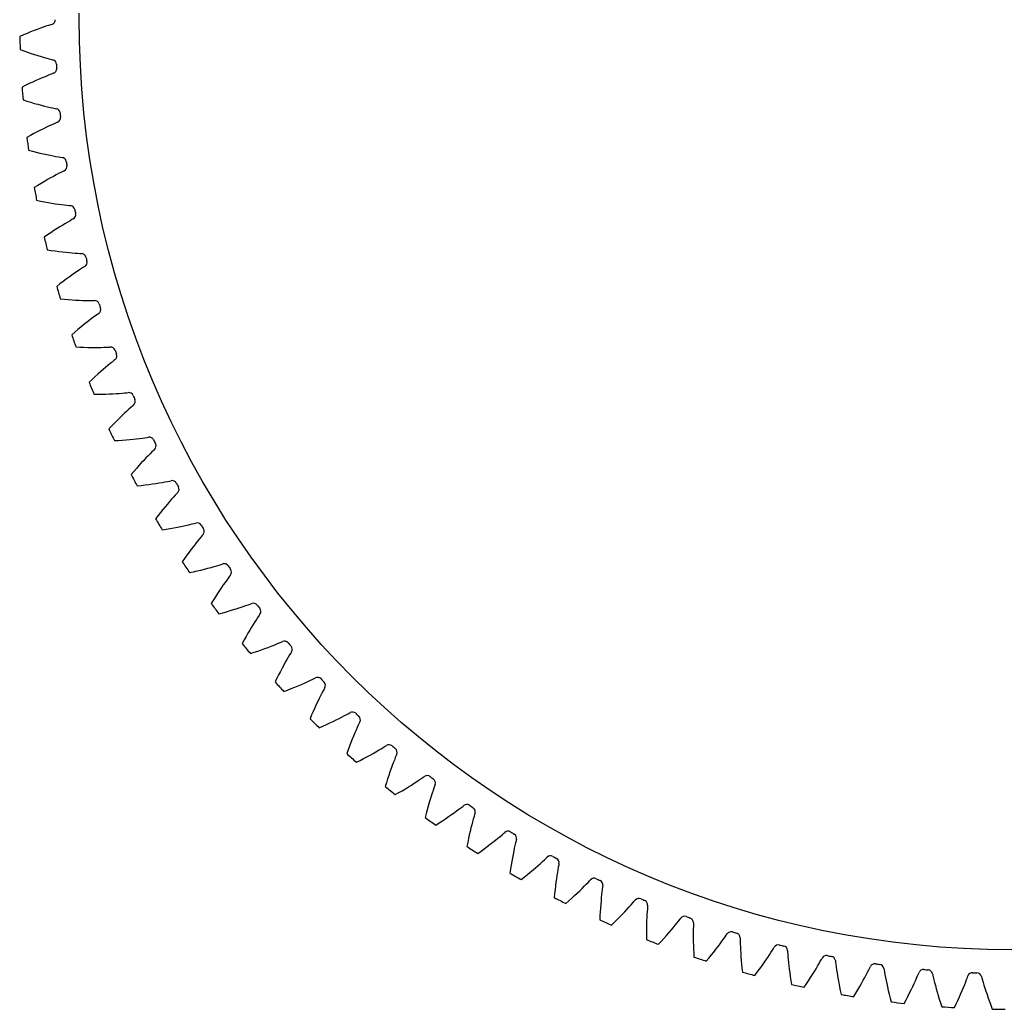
# Model space of a CAD drawing. Header units: millimetres. Extents: x -125 to 125, y -125 to 125.
# Drawn here: x -125 to -0.8, y -125 to -0.3 of the extents above; entities that cross this region are included whole.
import ezdxf

# ---------------------------------------------------------------- set-up
doc = ezdxf.new("R2010")
doc.units = ezdxf.units.MM

msp = doc.modelspace()

# ---------------------------------------------------------------- linework, layer by layer
at = {"layer": 'bore'}
msp.add_circle((0, 0), 117.5, dxfattribs=at)
at = {"layer": 'thin_ring_external'}
for p, q in [((-122.016228, -1.216163), (-122.38263, -1.34628)), ((-121.676381, -1.099123), (-122.016228, -1.216163)), ((-121.369262, -0.996427), (-121.676381, -1.099123)), ((-121.106377, -0.910881), (-121.369262, -0.996427)), ((-120.92658, -0.850607), (-121.106377, -0.910881)), ((-124.506613, -2.177597), (-124.977359, -2.378998)), ((-124.04942, -1.987845), (-124.506613, -2.177597)), ((-123.606908, -1.809751), (-124.04942, -1.987845)), ((-123.180425, -1.643367), (-123.606908, -1.809751)), ((-122.771629, -1.488806), (-123.180425, -1.643367)), ((-122.38263, -1.34628), (-122.771629, -1.488806)), ((-124.935807, -4.005523), (-124.45539, -4.182625)), ((-124.45539, -4.182625), (-123.989106, -4.348786)), ((-123.989106, -4.348786), (-123.538077, -4.504052)), ((-123.538077, -4.504052), (-123.103654, -4.648443)), ((-123.103654, -4.648443), (-122.6875, -4.781928)), ((-122.6875, -4.781928), (-122.291731, -4.904406)), ((-122.291731, -4.904406), (-121.919163, -5.015644)), ((-121.919163, -5.015644), (-121.573783, -5.115179)), ((-121.573783, -5.115179), (-121.261821, -5.202059)), ((-121.261821, -5.202059), (-120.994911, -5.27407)), ((-120.994911, -5.27407), (-120.812271, -5.325086)), ((-121.794967, -7.444798), (-122.154247, -7.593454)), ((-121.46154, -7.310557), (-121.794967, -7.444798)), ((-121.160065, -7.192314), (-121.46154, -7.310557)), ((-120.901891, -7.093457), (-121.160065, -7.192314)), ((-120.725406, -7.02408), (-120.901891, -7.093457)), ((-124.233011, -8.532138), (-124.692861, -8.757313)), ((-123.786105, -8.319289), (-124.233011, -8.532138)), ((-123.353263, -8.118832), (-123.786105, -8.319289)), ((-122.935832, -7.930889), (-123.353263, -8.118832)), ((-122.535462, -7.755656), (-122.935832, -7.930889)), ((-122.154247, -7.593454), (-122.535462, -7.755656)), ((-124.568311, -10.379595), (-124.079478, -10.531935)), ((-124.079478, -10.531935), (-123.605317, -10.67407)), ((-123.605317, -10.67407), (-123.146949, -10.806105)), ((-123.146949, -10.806105), (-122.70572, -10.928125)), ((-122.70572, -10.928125), (-122.283293, -11.040187)), ((-122.283293, -11.040187), (-121.881786, -11.142296)), ((-121.881786, -11.142296), (-121.504024, -11.234366)), ((-121.504024, -11.234366), (-121.154013, -11.316136)), ((-121.154013, -11.316136), (-120.838022, -11.386974)), ((-120.838022, -11.386974), (-120.567783, -11.445263)), ((-120.567783, -11.445263), (-120.382776, -11.486886)), ((-121.255956, -13.65401), (-121.607178, -13.820817)), ((-120.929819, -13.50292), (-121.255956, -13.65401)), ((-120.634775, -13.369437), (-120.929819, -13.50292)), ((-120.381985, -13.257526), (-120.634775, -13.369437)), ((-120.209273, -13.179229), (-120.381985, -13.257526)), ((-123.6353, -14.86442), (-124.083052, -15.112781)), ((-123.199845, -14.629029), (-123.6353, -14.86442)), ((-122.777803, -14.406732), (-123.199845, -14.629029)), ((-122.370513, -14.19772), (-122.777803, -14.406732)), ((-121.979613, -14.002273), (-122.370513, -14.19772)), ((-121.607178, -13.820817), (-121.979613, -14.002273)), ((-123.87583, -16.726587), (-123.379856, -16.853769)), ((-123.379856, -16.853769), (-122.899057, -16.971507)), ((-122.899057, -16.971507), (-122.434545, -17.079965)), ((-122.434545, -17.079965), (-121.987661, -17.179297)), ((-121.987661, -17.179297), (-121.560063, -17.269643)), ((-121.560063, -17.269643), (-121.153866, -17.351118)), ((-121.153866, -17.351118), (-120.771896, -17.423779)), ((-120.771896, -17.423779), (-120.418166, -17.487571)), ((-120.418166, -17.487571), (-120.09897, -17.542182)), ((-120.09897, -17.542182), (-119.826107, -17.586596)), ((-119.826107, -17.586596), (-119.639216, -17.618718)), ((-120.400603, -19.8276), (-120.742849, -20.012123)), ((-120.082605, -19.660054), (-120.400603, -19.8276)), ((-119.794762, -19.51168), (-120.082605, -19.660054)), ((-119.548016, -19.387008), (-119.794762, -19.51168)), ((-119.379527, -19.299994), (-119.548016, -19.387008)), ((-122.715039, -21.157922), (-123.149525, -21.428822)), ((-122.292171, -20.900603), (-122.715039, -21.157922)), ((-121.882031, -20.657047), (-122.292171, -20.900603)), ((-121.485944, -20.427511), (-121.882031, -20.657047)), ((-121.105533, -20.212359), (-121.485944, -20.427511)), ((-120.742849, -20.012123), (-121.105533, -20.212359)), ((-122.860172, -23.029941), (-122.358351, -23.131633)), ((-122.358351, -23.131633), (-121.872167, -23.224668)), ((-121.872167, -23.224668), (-121.402723, -23.309266)), ((-121.402723, -23.309266), (-120.95135, -23.38565)), ((-120.95135, -23.38565), (-120.519697, -23.454045)), ((-120.519697, -23.454045), (-120.10987, -23.514673)), ((-120.10987, -23.514673), (-119.724687, -23.567736)), ((-119.724687, -23.567736), (-119.368162, -23.613382)), ((-119.368162, -23.613382), (-119.046594, -23.651624)), ((-119.046594, -23.651624), (-118.771819, -23.682047)), ((-118.771819, -23.682047), (-118.583532, -23.704585)), ((-119.563516, -26.15122), (-119.915502, -26.369714)), ((-119.231138, -25.949463), (-119.563516, -26.15122)), ((-118.922111, -25.765898), (-119.231138, -25.949463)), ((-118.642219, -25.60302), (-118.922111, -25.765898)), ((-118.402161, -25.465912), (-118.642219, -25.60302)), ((-118.238334, -25.370408), (-118.402161, -25.465912)), ((-121.474628, -27.396225), (-121.894715, -27.688957)), ((-121.06545, -27.11765), (-121.474628, -27.396225)), ((-120.668281, -26.85347), (-121.06545, -27.11765)), ((-120.284432, -26.604009), (-120.668281, -26.85347)), ((-119.915502, -26.369714), (-120.284432, -26.604009)), ((-121.523985, -29.273214), (-121.017627, -29.349149)), ((-121.017627, -29.349149), (-120.527326, -29.417238)), ((-120.527326, -29.417238), (-120.054175, -29.477755)), ((-120.054175, -29.477755), (-119.599491, -29.530992)), ((-119.599491, -29.530992), (-119.164908, -29.577258)), ((-119.164908, -29.577258), (-118.75252, -29.616881)), ((-118.75252, -29.616881), (-118.365131, -29.650207)), ((-118.365131, -29.650207), (-118.006739, -29.677589)), ((-118.006739, -29.677589), (-117.683638, -29.699361)), ((-117.683638, -29.699361), (-117.407669, -29.715715)), ((-117.407669, -29.715715), (-117.218476, -29.728609)), ((-118.072255, -32.222092), (-118.412626, -32.458273)), ((-117.750613, -32.003626), (-118.072255, -32.222092)), ((-117.451361, -31.804521), (-117.750613, -32.003626)), ((-117.180151, -31.627565), (-117.451361, -31.804521)), ((-116.947407, -31.478377), (-117.180151, -31.627565)), ((-116.788671, -31.374633), (-116.947407, -31.478377)), ((-119.917304, -33.563055), (-120.321896, -33.876855)), ((-119.522884, -33.263951), (-119.917304, -33.563055)), ((-119.139722, -32.979835), (-119.522884, -33.263951)), ((-118.769111, -32.7111), (-119.139722, -32.979835)), ((-118.412626, -32.458273), (-118.769111, -32.7111)), ((-119.870756, -35.440115), (-119.361181, -35.490096)), ((-119.361181, -35.490096), (-118.868043, -35.533062)), ((-118.868043, -35.533062), (-118.392419, -35.569341)), ((-118.392419, -35.569341), (-117.93561, -35.599292)), ((-117.93561, -35.599292), (-117.499232, -35.623307)), ((-117.499232, -35.623307), (-117.085359, -35.641822)), ((-117.085359, -35.641822), (-116.696773, -35.655324)), ((-116.696773, -35.655324), (-116.337451, -35.664371)), ((-116.337451, -35.664371), (-116.013659, -35.669617)), ((-116.013659, -35.669617), (-115.737215, -35.671858)), ((-115.737215, -35.671858), (-115.547611, -35.675075)), ((-115.187551, -37.40872), (-115.412374, -37.569596)), ((-115.03432, -37.297006), (-115.187551, -37.40872)), ((-116.600825, -38.462152), (-116.943935, -38.732851)), ((-116.272958, -38.208899), (-116.600825, -38.462152)), ((-115.96289, -37.974295), (-116.272958, -38.208899)), ((-115.674195, -37.76017), (-115.96289, -37.974295)), ((-115.412374, -37.569596), (-115.674195, -37.76017)), ((-118.047129, -39.642323), (-118.435171, -39.976372)), ((-117.668496, -39.323469), (-118.047129, -39.642323)), ((-117.300341, -39.02016), (-117.668496, -39.323469)), ((-116.943935, -38.732851), (-117.300341, -39.02016)), ((-117.904798, -41.514558), (-117.393336, -41.538454)), ((-117.393336, -41.538454), (-116.898648, -41.556184)), ((-116.898648, -41.556184), (-116.421792, -41.56813)), ((-116.421792, -41.56813), (-115.964049, -41.574717)), ((-115.964049, -41.574717), (-115.527014, -41.576419)), ((-115.527014, -41.576419), (-115.112735, -41.573777)), ((-115.112735, -41.573777), (-114.723967, -41.56742)), ((-114.723967, -41.56742), (-114.364652, -41.558108)), ((-114.364652, -41.558108), (-114.041014, -41.546814)), ((-114.041014, -41.546814), (-113.764816, -41.534937)), ((-113.764816, -41.534937), (-113.575295, -41.528468)), ((-113.595248, -43.617308), (-113.872633, -43.845894)), ((-113.3435, -43.413613), (-113.595248, -43.617308)), ((-113.127184, -43.241467), (-113.3435, -43.413613)), ((-112.979857, -43.122075), (-113.127184, -43.241467)), ((-114.813666, -44.653553), (-115.154937, -44.958686)), ((-114.484826, -44.365688), (-114.813666, -44.653553)), ((-114.170317, -44.096024), (-114.484826, -44.365688)), ((-113.872633, -43.845894), (-114.170317, -44.096024)), ((-115.868983, -45.618168), (-116.239462, -45.971595)), ((-115.507125, -45.280397), (-115.868983, -45.618168)), ((-115.154937, -44.958686), (-115.507125, -45.280397)), ((-112.839795, -47.397271), (-112.451859, -47.371071)), ((-112.451859, -47.371071), (-112.093488, -47.343425)), ((-112.093488, -47.343425), (-111.770849, -47.31562)), ((-111.770849, -47.31562), (-111.495618, -47.289656)), ((-111.495618, -47.289656), (-111.306674, -47.273519)), ((-115.63124, -47.480693), (-115.119225, -47.478443)), ((-115.119225, -47.478443), (-114.624277, -47.47089)), ((-114.624277, -47.47089), (-114.147433, -47.458472)), ((-114.147433, -47.458472), (-113.689951, -47.441678)), ((-113.689951, -47.441678), (-113.253399, -47.421063)), ((-113.253399, -47.421063), (-112.839795, -47.397271)), ((-111.769819, -49.868108), (-112.070148, -50.153478)), ((-111.485295, -49.603104), (-111.769819, -49.868108)), ((-111.219944, -49.360652), (-111.485295, -49.603104)), ((-110.978925, -49.144369), (-111.219944, -49.360652)), ((-110.771682, -48.961402), (-110.978925, -49.144369)), ((-110.630642, -48.834643), (-110.771682, -48.961402)), ((-113.044408, -51.119194), (-113.388548, -51.475001)), ((-112.709107, -50.779919), (-113.044408, -51.119194)), ((-112.383861, -50.457759), (-112.709107, -50.779919)), ((-112.070148, -50.153478), (-112.383861, -50.457759)), ((-113.388548, -51.475001), (-113.740497, -51.846884)), ((-113.056014, -53.322957), (-112.544781, -53.294566)), ((-112.544781, -53.294566), (-112.050864, -53.261751)), ((-112.050864, -53.261751), (-111.575276, -53.225001)), ((-111.575276, -53.225001), (-111.119249, -53.18487)), ((-111.119249, -53.18487), (-110.684319, -53.141991)), ((-110.684319, -53.141991), (-110.272469, -53.097111)), ((-110.272469, -53.097111), (-109.886376, -53.051137)), ((-109.886376, -53.051137), (-109.529885, -53.005228)), ((-109.529885, -53.005228), (-109.209087, -52.960986)), ((-109.209087, -52.960986), (-108.93554, -52.921002)), ((-108.93554, -52.921002), (-108.747667, -52.895238)), ((-108.324818, -54.746913), (-108.554479, -54.97522)), ((-108.127188, -54.553603), (-108.324818, -54.746913)), ((-107.992805, -54.419807), (-108.127188, -54.553603)), ((-109.363093, -55.810424), (-109.66086, -56.130327)), ((-109.077727, -55.510091), (-109.363093, -55.810424)), ((-108.807105, -55.230904), (-109.077727, -55.510091)), ((-108.554479, -54.97522), (-108.807105, -55.230904)), ((-110.612295, -57.197542), (-110.944796, -57.58691)), ((-110.286772, -56.824627), (-110.612295, -57.197542)), ((-109.969232, -56.468673), (-110.286772, -56.824627)), ((-109.66086, -56.130327), (-109.969232, -56.468673)), ((-107.417455, -58.658426), (-107.034213, -58.592799)), ((-107.034213, -58.592799), (-106.680531, -58.528747)), ((-106.680531, -58.528747), (-106.362411, -58.468182)), ((-106.362411, -58.468182), (-106.091262, -58.414282)), ((-106.091262, -58.414282), (-105.90495, -58.37896)), ((-110.185837, -59.026108), (-109.67672, -58.97165)), ((-109.67672, -58.97165), (-109.185123, -58.913658)), ((-109.185123, -58.913658), (-108.712032, -58.852672)), ((-108.712032, -58.852672), (-108.258649, -58.789308)), ((-108.258649, -58.789308), (-107.826476, -58.724277)), ((-107.826476, -58.724277), (-107.417455, -58.658426)), ((-105.073227, -59.862996), (-105.200603, -60.003479)), ((-106.101063, -61.007255), (-106.370722, -61.321767)), ((-105.845049, -60.714614), (-106.101063, -61.007255)), ((-105.605809, -60.446365), (-105.845049, -60.714614)), ((-105.388105, -60.206628), (-105.605809, -60.446365)), ((-105.200603, -60.003479), (-105.388105, -60.206628)), ((-106.942459, -62.010108), (-107.24141, -62.38181)), ((-106.651766, -61.656457), (-106.942459, -62.010108)), ((-106.370722, -61.321767), (-106.651766, -61.656457)), ((-107.547467, -62.77086), (-107.859653, -63.176698)), ((-107.24141, -62.38181), (-107.547467, -62.77086)), ((-107.028197, -64.575266), (-106.522526, -64.494883)), ((-106.522526, -64.494883), (-106.034531, -64.411865)), ((-106.034531, -64.411865), (-105.565171, -64.326803)), ((-105.565171, -64.326803), (-105.115615, -64.240371)), ((-105.115615, -64.240371), (-104.687326, -64.153358)), ((-104.687326, -64.153358), (-104.282201, -64.066709)), ((-104.282201, -64.066709), (-103.90281, -63.981598)), ((-103.90281, -63.981598), (-103.55286, -63.899571)), ((-103.55286, -63.899571), (-103.238247, -63.822842)), ((-103.238247, -63.822842), (-102.970204, -63.755167)), ((-102.970204, -63.755167), (-102.785939, -63.710377)), ((-102.606856, -66.039927), (-102.847593, -66.345258)), ((-102.381625, -65.759811), (-102.606856, -66.039927)), ((-102.176446, -65.509272), (-102.381625, -65.759811)), ((-101.999561, -65.296813), (-102.176446, -65.509272)), ((-101.879525, -65.15001), (-101.999561, -65.296813)), ((-103.364429, -67.021732), (-103.636686, -67.389764)), ((-103.100841, -66.673129), (-103.364429, -67.021732)), ((-102.847593, -66.345258), (-103.100841, -66.673129)), ((-104.20206, -68.180417), (-104.493117, -68.601666)), ((-103.916267, -67.776247), (-104.20206, -68.180417)), ((-103.636686, -67.389764), (-103.916267, -67.776247)), ((-103.090426, -69.849857), (-102.607307, -69.74203)), ((-102.607307, -69.74203), (-102.142903, -69.633113)), ((-102.142903, -69.633113), (-101.698346, -69.523839)), ((-101.698346, -69.523839), (-101.275058, -69.415071)), ((-101.275058, -69.415071), (-100.874887, -69.307849)), ((-100.874887, -69.307849), (-100.500337, -69.203477)), ((-100.500337, -69.203477), (-100.155031, -69.103688)), ((-100.155031, -69.103688), (-99.844746, -69.010994)), ((-99.844746, -69.010994), (-99.580509, -68.929722)), ((-99.580509, -68.929722), (-99.39877, -68.875582)), ((-103.591334, -69.955954), (-103.090426, -69.849857)), ((-98.890339, -70.901698), (-99.100974, -71.192948)), ((-98.69822, -70.641008), (-98.890339, -70.901698)), ((-98.532415, -70.419795), (-98.69822, -70.641008)), ((-98.42003, -70.267054), (-98.532415, -70.419795)), ((-99.807427, -72.212155), (-100.060536, -72.593609)), ((-99.561982, -71.850548), (-99.807427, -72.212155)), ((-99.325806, -71.510173), (-99.561982, -71.850548)), ((-99.100974, -71.192948), (-99.325806, -71.510173)), ((-100.584802, -73.412098), (-100.85397, -73.84766)), ((-100.320019, -72.993863), (-100.584802, -73.412098)), ((-100.060536, -72.593609), (-100.320019, -72.993863)), ((-98.912392, -74.890245), (-98.454155, -74.757758)), ((-98.454155, -74.757758), (-98.015758, -74.625927)), ((-98.015758, -74.625927), (-97.598576, -74.495688)), ((-97.598576, -74.495688), (-97.204401, -74.368172)), ((-97.204401, -74.368172), (-96.835669, -74.244812)), ((-96.835669, -74.244812), (-96.495909, -74.127521)), ((-96.495909, -74.127521), (-96.190762, -74.019106)), ((-96.190762, -74.019106), (-95.931019, -73.924447)), ((-95.931019, -73.924447), (-95.752282, -73.861098)), ((-99.884212, -75.154136), (-99.389376, -75.0226)), ((-99.389376, -75.0226), (-98.912392, -74.890245)), ((-95.141059, -75.85861), (-95.336548, -76.160236)), ((-94.962502, -75.588451), (-95.141059, -75.85861)), ((-94.808208, -75.35906), (-94.962502, -75.588451)), ((-94.703769, -75.20078), (-94.808208, -75.35906)), ((-95.990038, -77.214185), (-96.22334, -77.608065)), ((-95.763378, -76.840517), (-95.990038, -77.214185)), ((-95.54489, -76.488527), (-95.763378, -76.840517)), ((-95.336548, -76.160236), (-95.54489, -76.488527)), ((-96.705129, -78.452256), (-96.951706, -78.900993)), ((-96.462047, -78.021046), (-96.705129, -78.452256)), ((-96.22334, -77.608065), (-96.462047, -78.021046)), ((-94.959426, -79.843081), (-94.508552, -79.687368)), ((-94.508552, -79.687368), (-94.077457, -79.533325)), ((-94.077457, -79.533325), (-93.66747, -79.381954)), ((-93.66747, -79.381954), (-93.280321, -79.234478)), ((-93.280321, -79.234478), (-92.918368, -79.092451)), ((-92.918368, -79.092451), (-92.58504, -78.957965)), ((-92.58504, -78.957965), (-92.285827, -78.834109)), ((-92.285827, -78.834109), (-92.031257, -78.726312)), ((-92.031257, -78.726312), (-91.855987, -78.653918)), ((-95.916504, -80.156249), (-95.429029, -79.999618)), ((-95.429029, -79.999618), (-94.959426, -79.843081)), ((-91.3234, -80.92883), (-91.514707, -81.267331)), ((-91.143568, -80.617616), (-91.3234, -80.92883)), ((-90.979038, -80.338692), (-91.143568, -80.617616)), ((-90.836658, -80.101722), (-90.979038, -80.338692)), ((-90.740437, -79.938316), (-90.836658, -80.101722)), ((-91.922222, -82.014772), (-92.135108, -82.420051)), ((-91.714938, -81.630018), (-91.922222, -82.014772)), ((-91.514707, -81.267331), (-91.714938, -81.630018)), ((-92.573164, -83.287741), (-92.796506, -83.748483)), ((-92.352417, -82.844682), (-92.573164, -83.287741)), ((-92.135108, -82.420051), (-92.352417, -82.844682)), ((-88.432628, -83.582416), (-88.140129, -83.443444)), ((-88.140129, -83.443444), (-87.891395, -83.322788)), ((-87.891395, -83.322788), (-87.720051, -83.24154)), ((-91.698561, -84.949243), (-91.21972, -84.767926)), ((-91.21972, -84.767926), (-90.758722, -84.587615)), ((-90.758722, -84.587615), (-90.316386, -84.409083)), ((-90.316386, -84.409083), (-89.89372, -84.233229)), ((-89.89372, -84.233229), (-89.491997, -84.061121)), ((-89.491997, -84.061121), (-89.112882, -83.894069)), ((-89.112882, -83.894069), (-88.758654, -83.733746)), ((-88.758654, -83.733746), (-88.432628, -83.582416)), ((-86.628125, -84.635408), (-86.758219, -84.879338)), ((-86.540374, -84.467302), (-86.628125, -84.635408)), ((-87.245773, -85.834117), (-87.427223, -86.206555)), ((-87.072, -85.48629), (-87.245773, -85.834117)), ((-86.908293, -85.166299), (-87.072, -85.48629)), ((-86.758219, -84.879338), (-86.908293, -85.166299)), ((-87.806507, -87.017012), (-88.00185, -87.452185)), ((-87.614592, -86.601391), (-87.806507, -87.017012)), ((-87.427223, -86.206555), (-87.614592, -86.601391)), ((-88.199686, -87.905938), (-88.399211, -88.377483)), ((-88.00185, -87.452185), (-88.199686, -87.905938)), ((-85.47546, -88.713378), (-85.083049, -88.520983)), ((-85.083049, -88.520983), (-84.712959, -88.334791)), ((-84.712959, -88.334791), (-84.367379, -88.15659)), ((-84.367379, -88.15659), (-84.049505, -87.98881)), ((-84.049505, -87.98881), (-83.764484, -87.835084)), ((-83.764484, -87.835084), (-83.522234, -87.701885)), ((-83.522234, -87.701885), (-83.355262, -87.611994)), ((-87.241387, -89.520615), (-86.772428, -89.315084)), ((-86.772428, -89.315084), (-86.321239, -89.111469)), ((-86.321239, -89.111469), (-85.888596, -88.910585)), ((-85.888596, -88.910585), (-85.47546, -88.713378)), ((-82.446284, -89.492794), (-82.593438, -89.820726)), ((-82.311059, -89.198544), (-82.446284, -89.492794)), ((-82.19359, -88.948289), (-82.311059, -89.198544)), ((-82.114536, -88.775922), (-82.19359, -88.948289)), ((-83.078386, -90.962078), (-83.248828, -91.386956)), ((-82.911422, -90.558189), (-83.078386, -90.962078)), ((-82.749225, -90.176973), (-82.911422, -90.558189)), ((-82.593438, -89.820726), (-82.749225, -90.176973)), ((-83.596105, -92.294798), (-83.771293, -92.775915)), ((-83.421696, -91.831535), (-83.596105, -92.294798)), ((-83.248828, -91.386956), (-83.421696, -91.831535)), ((-79.755998, -92.349443), (-79.447106, -92.165651)), ((-79.447106, -92.165651), (-79.170306, -91.997572)), ((-79.170306, -91.997572), (-78.935174, -91.852178)), ((-78.935174, -91.852178), (-78.77301, -91.753879)), ((-82.098757, -93.629229), (-81.658553, -93.402842)), ((-81.658553, -93.402842), (-81.236732, -93.180129)), ((-81.236732, -93.180129), (-80.834204, -92.962084)), ((-80.834204, -92.962084), (-80.452129, -92.749903)), ((-80.452129, -92.749903), (-80.092029, -92.545057)), ((-80.092029, -92.545057), (-79.755998, -92.349443)), ((-77.649158, -93.285041), (-77.769182, -93.585812)), ((-77.54462, -93.029115), (-77.649158, -93.285041)), ((-77.474471, -92.852936), (-77.54462, -93.029115)), ((-82.556609, -93.858437), (-82.098757, -93.629229)), ((-78.179314, -94.673568), (-78.325437, -95.085455)), ((-78.036794, -94.284567), (-78.179314, -94.673568)), ((-77.8994, -93.92083), (-78.036794, -94.284567)), ((-77.769182, -93.585812), (-77.8994, -93.92083)), ((-78.623905, -95.971307), (-78.774432, -96.442871)), ((-78.473962, -95.518481), (-78.623905, -95.971307)), ((-78.325437, -95.085455), (-78.473962, -95.518481)), ((-74.637439, -96.102043), (-74.369582, -95.92005)), ((-74.369582, -95.92005), (-74.142181, -95.762839)), ((-74.142181, -95.762839), (-73.985247, -95.656388)), ((-78.774432, -96.442871), (-78.924825, -96.932307)), ((-76.782829, -97.450538), (-76.37293, -97.206576)), ((-76.37293, -97.206576), (-75.982062, -96.968263)), ((-75.982062, -96.968263), (-75.611318, -96.73685)), ((-75.611318, -96.73685), (-75.262147, -96.513884)), ((-75.262147, -96.513884), (-74.936544, -96.301367)), ((-74.936544, -96.301367), (-74.637439, -96.102043)), ((-72.78468, -97.128169), (-72.88919, -97.434675)), ((-72.693346, -96.867238), (-72.78468, -97.128169)), ((-72.632284, -96.687707), (-72.693346, -96.867238)), ((-77.656452, -97.951394), (-77.2109, -97.699107)), ((-77.2109, -97.699107), (-76.782829, -97.450538)), ((-73.120773, -98.146183), (-73.243245, -98.541954)), ((-73.002132, -97.775905), (-73.120773, -98.146183)), ((-72.88919, -97.434675), (-73.002132, -97.775905)), ((-73.494367, -99.40081), (-73.620992, -99.860702)), ((-73.368146, -98.960764), (-73.494367, -99.40081)), ((-73.243245, -98.541954), (-73.368146, -98.960764)), ((-69.633051, -99.787715), (-69.374837, -99.592283)), ((-69.374837, -99.592283), (-69.155759, -99.423666)), ((-69.155759, -99.423666), (-69.004466, -99.30934)), ((-73.747245, -100.339336), (-73.872451, -100.835812)), ((-73.620992, -99.860702), (-73.747245, -100.339336)), ((-71.706788, -101.243996), (-71.309881, -100.979423)), ((-71.309881, -100.979423), (-70.93169, -100.721463)), ((-70.93169, -100.721463), (-70.573247, -100.471421)), ((-70.573247, -100.471421), (-70.235916, -100.230917)), ((-70.235916, -100.230917), (-69.921588, -100.002052)), ((-69.921588, -100.002052), (-69.633051, -99.787715)), ((-67.730314, -100.717899), (-67.819038, -101.029342)), ((-67.652423, -100.452646), (-67.730314, -100.717899)), ((-67.600608, -100.270231), (-67.652423, -100.452646)), ((-72.553697, -101.788806), (-72.121608, -101.514098)), ((-72.121608, -101.514098), (-71.706788, -101.243996)), ((-68.116092, -102.153255), (-68.219446, -102.577897)), ((-68.013989, -101.751747), (-68.116092, -102.153255)), ((-67.914409, -101.375894), (-68.013989, -101.751747)), ((-67.819038, -101.029342), (-67.914409, -101.375894)), ((-68.426011, -103.489571), (-68.52766, -103.974027)), ((-68.323033, -103.023813), (-68.426011, -103.489571)), ((-68.219446, -102.577897), (-68.323033, -103.023813)), ((-65.026447, -103.686459), (-64.724216, -103.441843)), ((-64.724216, -103.441843), (-64.446999, -103.213052)), ((-64.446999, -103.213052), (-64.1991, -103.004691)), ((-64.1991, -103.004691), (-63.988918, -102.825107)), ((-63.988918, -102.825107), (-63.84366, -102.703206)), ((-68.52766, -103.974027), (-68.627352, -104.476249)), ((-66.443672, -104.77332), (-66.060792, -104.488826)), ((-66.060792, -104.488826), (-65.696266, -104.211892)), ((-65.696266, -104.211892), (-65.351058, -103.943873)), ((-65.351058, -103.943873), (-65.026447, -103.686459)), ((-62.649505, -104.711405), (-62.729764, -105.091852)), ((-62.571953, -104.360436), (-62.649505, -104.711405)), ((-62.499248, -104.044869), (-62.571953, -104.360436)), ((-62.435002, -103.775984), (-62.499248, -104.044869)), ((-62.392569, -103.591161), (-62.435002, -103.775984)), ((-67.261658, -105.360663), (-66.84416, -105.064251)), ((-66.84416, -105.064251), (-66.443672, -104.77332)), ((-62.892769, -105.927415), (-62.973453, -106.378039)), ((-62.811233, -105.49805), (-62.892769, -105.927415)), ((-62.729764, -105.091852), (-62.811233, -105.49805)), ((-58.855875, -106.148371), (-58.655137, -105.95829)), ((-58.655137, -105.95829), (-58.516293, -105.82913)), ((-63.052514, -106.848447), (-63.129294, -107.337462)), ((-62.973453, -106.378039), (-63.052514, -106.848447)), ((-60.289448, -107.430444), (-59.958375, -107.145148)), ((-59.958375, -107.145148), (-59.647332, -106.871495)), ((-59.647332, -106.871495), (-59.357985, -106.611766)), ((-59.357985, -106.611766), (-59.092812, -106.369119)), ((-59.092812, -106.369119), (-58.855875, -106.148371)), ((-57.105129, -107.100397), (-57.161626, -107.419265)), ((-57.054696, -106.828582), (-57.105129, -107.100397)), ((-57.021755, -106.641834), (-57.054696, -106.828582)), ((-63.129294, -107.337462), (-63.203212, -107.844119)), ((-61.794141, -108.657647), (-61.392322, -108.340303)), ((-61.392322, -108.340303), (-61.007212, -108.029303)), ((-61.007212, -108.029303), (-60.639358, -107.725629)), ((-60.639358, -107.725629), (-60.289448, -107.430444)), ((-57.281884, -108.157785), (-57.342506, -108.567613)), ((-57.221156, -107.773736), (-57.281884, -108.157785)), ((-57.161626, -107.419265), (-57.221156, -107.773736)), ((-57.459582, -109.454737), (-57.514521, -109.928568)), ((-57.402013, -109.000581), (-57.459582, -109.454737)), ((-57.342506, -108.567613), (-57.402013, -109.000581)), ((-54.112603, -109.777716), (-53.836895, -109.503551)), ((-53.836895, -109.503551), (-53.584458, -109.247681)), ((-53.584458, -109.247681), (-53.359102, -109.015122)), ((-53.359102, -109.015122), (-53.168332, -108.81504)), ((-53.168332, -108.81504), (-53.036263, -108.678959)), ((-51.525541, -109.602477), (-51.562028, -109.876512)), ((-51.502178, -109.41429), (-51.525541, -109.602477)), ((-57.566231, -110.420866), (-57.614182, -110.930636)), ((-57.514521, -109.928568), (-57.566231, -110.420866)), ((-55.411592, -111.003449), (-55.059723, -110.681389)), ((-55.059723, -110.681389), (-54.725342, -110.368722)), ((-54.725342, -110.368722), (-54.409268, -110.066894)), ((-54.409268, -110.066894), (-54.112603, -109.777716)), ((-51.684562, -110.941546), (-51.724179, -111.353935)), ((-51.643523, -110.554898), (-51.684562, -110.941546)), ((-51.60217, -110.197849), (-51.643523, -110.554898)), ((-51.562028, -109.876512), (-51.60217, -110.197849)), ((-56.16541, -111.671154), (-55.780319, -111.333708)), ((-55.780319, -111.333708), (-55.411592, -111.003449)), ((-51.795805, -112.24588), (-51.826478, -112.721898)), ((-51.7615, -111.789377), (-51.795805, -112.24588)), ((-51.724179, -111.353935), (-51.7615, -111.789377)), ((-48.436701, -112.397538), (-48.175352, -112.109653)), ((-48.175352, -112.109653), (-47.936309, -111.841227)), ((-47.936309, -111.841227), (-47.723122, -111.597466)), ((-47.723122, -111.597466), (-47.542816, -111.387903)), ((-47.542816, -111.387903), (-47.417868, -111.245256)), ((-45.861961, -112.090432), (-45.884409, -112.365972)), ((-45.848238, -111.901298), (-45.861961, -112.090432)), ((-51.852984, -113.216194), (-51.874844, -113.727748)), ((-51.826478, -112.721898), (-51.852984, -113.216194)), ((-49.671408, -113.688), (-49.336443, -113.348394)), ((-49.336443, -113.348394), (-49.018463, -113.01906)), ((-49.018463, -113.01906), (-48.718213, -112.701487)), ((-48.718213, -112.701487), (-48.436701, -112.397538)), ((-45.952402, -113.435874), (-45.97091, -113.849747)), ((-45.931158, -113.047634), (-45.952402, -113.435874)), ((-45.908091, -112.688939), (-45.931158, -113.047634)), ((-45.884409, -112.365972), (-45.908091, -112.688939)), ((-50.39015, -114.393325), (-50.022792, -114.036656)), ((-50.022792, -114.036656), (-49.671408, -113.688)), ((-45.996899, -114.744186), (-46.003227, -115.22115)), ((-45.985949, -114.286527), (-45.996899, -114.744186)), ((-45.97091, -113.849747), (-45.985949, -114.286527)), ((-42.900058, -115.042056), (-42.634433, -114.724129)), ((-42.634433, -114.724129), (-42.388124, -114.423275)), ((-42.388124, -114.423275), (-42.163099, -114.142993)), ((-42.163099, -114.142993), (-41.962637, -113.888664)), ((-41.962637, -113.888664), (-41.793267, -113.670168)), ((-41.793267, -113.670168), (-41.675765, -113.521328)), ((-40.087082, -114.562283), (-40.094242, -114.886038)), ((-40.078733, -114.285955), (-40.087082, -114.562283)), ((-40.074685, -114.096367), (-40.078733, -114.285955)), ((-46.003227, -115.22115), (-46.004458, -115.716154)), ((-46.004458, -115.716154), (-46.00017, -116.228157)), ((-43.801638, -116.075952), (-43.48445, -115.719685)), ((-43.48445, -115.719685), (-43.183701, -115.374545)), ((-43.183701, -115.374545), (-42.900058, -115.042056)), ((-40.098964, -115.245442), (-40.100356, -115.63426)), ((-40.100356, -115.63426), (-40.097708, -116.048539)), ((-40.094242, -114.886038), (-40.098964, -115.245442)), ((-36.279891, -116.146973), (-36.092676, -115.88274)), ((-36.092676, -115.88274), (-35.934683, -115.655881)), ((-35.934683, -115.655881), (-35.824935, -115.501235)), ((-44.483428, -116.817056), (-44.13476, -116.442095)), ((-44.13476, -116.442095), (-43.801638, -116.075952)), ((-40.097708, -116.048539), (-40.090425, -116.485517)), ((-40.090425, -116.485517), (-40.077993, -116.943138)), ((-40.077993, -116.943138), (-40.059958, -117.419802)), ((-37.236277, -117.429031), (-36.969982, -117.082492)), ((-36.969982, -117.082492), (-36.720937, -116.751417)), ((-36.720937, -116.751417), (-36.490311, -116.438379)), ((-36.490311, -116.438379), (-36.279891, -116.146973)), ((-34.196581, -115.993772), (-34.190943, -116.183319)), ((-34.190943, -116.183319), (-34.185172, -116.459713)), ((-34.185172, -116.459713), (-34.175792, -116.783411)), ((-34.175792, -116.783411), (-34.162157, -117.142588)), ((-34.162157, -117.142588), (-34.143694, -117.53097)), ((-29.982351, -117.339861), (-29.880642, -117.179813)), ((-40.059958, -117.419802), (-40.035913, -117.914224)), ((-40.035913, -117.914224), (-40.005486, -118.42534)), ((-38.131587, -118.54375), (-37.817594, -118.161076)), ((-37.817594, -118.161076), (-37.519011, -117.789077)), ((-37.519011, -117.789077), (-37.236277, -117.429031)), ((-34.143694, -117.53097), (-34.119895, -117.944573)), ((-34.119895, -117.944573), (-34.090309, -118.380609)), ((-34.090309, -118.380609), (-34.054527, -118.836998)), ((-30.943455, -118.817474), (-30.71164, -118.474115)), ((-30.71164, -118.474115), (-30.497299, -118.149709)), ((-30.497299, -118.149709), (-30.302032, -117.847939)), ((-30.302032, -117.847939), (-30.128554, -117.574491)), ((-30.128554, -117.574491), (-29.982351, -117.339861)), ((-28.229263, -117.588562), (-28.213954, -117.777575)), ((-28.213954, -117.777575), (-28.194078, -118.053313)), ((-28.194078, -118.053313), (-28.168181, -118.37611)), ((-28.168181, -118.37611), (-28.136224, -118.734122)), ((-38.460653, -118.936025), (-38.131587, -118.54375)), ((-34.054527, -118.836998), (-34.012177, -119.31212)), ((-34.012177, -119.31212), (-33.962918, -119.804669)), ((-31.734889, -119.93793), (-31.45569, -119.551171)), ((-31.45569, -119.551171), (-31.191709, -119.177158)), ((-31.191709, -119.177158), (-30.943455, -118.817474)), ((-28.136224, -118.734122), (-28.097954, -119.121055)), ((-28.097954, -119.121055), (-28.053068, -119.532903)), ((-28.053068, -119.532903), (-28.001256, -119.96686)), ((-24.622219, -119.887726), (-24.424723, -119.552799)), ((-24.424723, -119.552799), (-24.245119, -119.241453)), ((-24.245119, -119.241453), (-24.085829, -118.959504)), ((-24.085829, -118.959504), (-23.951797, -118.717714)), ((-23.951797, -118.717714), (-23.858394, -118.552682)), ((-22.188298, -118.876578), (-22.163358, -119.064562)), ((-22.163358, -119.064562), (-22.129428, -119.338926)), ((-22.129428, -119.338926), (-22.087083, -119.659979)), ((-22.087083, -119.659979), (-22.036887, -120.015893)), ((-17.858757, -119.785847), (-17.773901, -119.61626)), ((-33.962918, -119.804669), (-33.906433, -120.313564)), ((-32.337539, -120.744704), (-32.028932, -120.336138)), ((-32.028932, -120.336138), (-31.734889, -119.93793)), ((-28.001256, -119.96686), (-27.942217, -120.420827)), ((-27.942217, -120.420827), (-27.875662, -120.893166)), ((-27.875662, -120.893166), (-27.801317, -121.382557)), ((-25.310304, -121.00137), (-25.065764, -120.614366)), ((-25.065764, -120.614366), (-24.8362, -120.242475)), ((-24.8362, -120.242475), (-24.622219, -119.887726)), ((-22.036887, -120.015893), (-21.97891, -120.400366)), ((-21.97891, -120.400366), (-21.913053, -120.809386)), ((-21.913053, -120.809386), (-21.839151, -121.24013)), ((-18.468563, -120.988565), (-18.288425, -120.64399)), ((-18.288425, -120.64399), (-18.124954, -120.323879)), ((-18.124954, -120.323879), (-17.980268, -120.034165)), ((-17.980268, -120.034165), (-17.858757, -119.785847)), ((-16.089446, -119.854458), (-16.05494, -120.040923)), ((-16.05494, -120.040923), (-16.007045, -120.313196)), ((-16.007045, -120.313196), (-15.948362, -120.631669)), ((-15.948362, -120.631669), (-15.880059, -120.984555)), ((-11.957502, -121.092395), (-11.827798, -120.79567)), ((-11.827798, -120.79567), (-11.719124, -120.541472)), ((-11.719124, -120.541472), (-11.643039, -120.367774)), ((-9.948618, -120.519651), (-9.904636, -120.704111)), ((-9.904636, -120.704111), (-9.842901, -120.973584)), ((-9.842901, -120.973584), (-9.768034, -121.288645)), ((-5.548918, -120.982618), (-5.481801, -120.805261)), ((-3.781836, -120.870422), (-3.728492, -121.052396)), ((-27.801317, -121.382557), (-27.718922, -121.887905)), ((-26.130061, -122.238373), (-25.842717, -121.814582)), ((-25.842717, -121.814582), (-25.56939, -121.40188)), ((-25.56939, -121.40188), (-25.310304, -121.00137)), ((-21.839151, -121.24013), (-21.757009, -121.690491)), ((-21.757009, -121.690491), (-21.666423, -122.158816)), ((-21.666423, -122.158816), (-21.567187, -122.643773)), ((-19.337184, -122.549107), (-19.098886, -122.13589)), ((-19.098886, -122.13589), (-18.874426, -121.736904)), ((-18.874426, -121.736904), (-18.664151, -121.353776)), ((-18.664151, -121.353776), (-18.468563, -120.988565)), ((-15.880059, -120.984555), (-15.802526, -121.365567)), ((-15.802526, -121.365567), (-15.71587, -121.77069)), ((-15.71587, -121.77069), (-15.62007, -122.1971)), ((-15.62007, -122.1971), (-15.51504, -122.642678)), ((-12.633847, -122.541844), (-12.443408, -122.14848)), ((-12.443408, -122.14848), (-12.266723, -121.773758)), ((-12.266723, -121.773758), (-12.104415, -121.420435)), ((-12.104415, -121.420435), (-11.957502, -121.092395)), ((-9.768034, -121.288645), (-9.681801, -121.637583)), ((-9.681801, -121.637583), (-9.584914, -122.014139)), ((-9.584914, -122.014139), (-9.477686, -122.414309)), ((-6.032882, -122.241257), (-5.888826, -121.880108)), ((-5.888826, -121.880108), (-5.758854, -121.544994)), ((-5.758854, -121.544994), (-5.64447, -121.242033)), ((-5.64447, -121.242033), (-5.548918, -120.982618)), ((-3.728492, -121.052396), (-3.653079, -121.318365)), ((-3.653079, -121.318365), (-3.562222, -121.629192)), ((-3.562222, -121.629192), (-3.458284, -121.973272)), ((-3.458284, -121.973272), (-3.342297, -122.34439)), ((-21.567187, -122.643773), (-21.459096, -123.144254)), ((-19.854411, -123.413137), (-19.589082, -122.975227)), ((-19.589082, -122.975227), (-19.337184, -122.549107)), ((-15.51504, -122.642678), (-15.400659, -123.105767)), ((-15.400659, -123.105767), (-15.27679, -123.585024)), ((-13.284341, -123.815043), (-13.05453, -123.376616)), ((-13.05453, -123.376616), (-12.837641, -122.951771)), ((-12.837641, -122.951771), (-12.633847, -122.541844)), ((-9.477686, -122.414309), (-9.360238, -122.835271)), ((-9.360238, -122.835271), (-9.232593, -123.274905)), ((-9.232593, -123.274905), (-9.094716, -123.73155)), ((-6.737818, -123.882251), (-6.542905, -123.446885)), ((-6.542905, -123.446885), (-6.360308, -123.027087)), ((-6.360308, -123.027087), (-6.190203, -122.624512)), ((-6.190203, -122.624512), (-6.032882, -122.241257)), ((-3.342297, -122.34439), (-3.214775, -122.738563)), ((-3.214775, -122.738563), (-3.075986, -123.152978)), ((-3.075986, -123.152978), (-2.92606, -123.585522)), ((-15.27679, -123.585024), (-15.143285, -124.079333)), ((-13.526964, -124.265929), (-13.284341, -123.815043)), ((-9.094716, -123.73155), (-8.946537, -124.203856)), ((-8.946537, -124.203856), (-8.787967, -124.690704)), ((-7.164227, -124.794527), (-6.944943, -124.331839)), ((-6.944943, -124.331839), (-6.737818, -123.882251)), ((-2.92606, -123.585522), (-2.765046, -124.03453)), ((-2.765046, -124.03453), (-2.592944, -124.498655)), ((-2.592944, -124.498655), (-2.409722, -124.976771))]:
    msp.add_line(p, q, dxfattribs=at)
for centre, radius, start, end in [((-121.099685, -0.276121), 0.6, 286.76868, 0.13064), ((0, 0), 125, 181.090518, 181.836311), ((-120.955816, -5.907661), 0.6, 2.796189, 76.158149), ((0, 0), 120.5, 182.796189, 183.05747), ((-120.927619, -6.459182), 0.6, 289.69551, 3.05747), ((0, 0), 125, 184.017348, 184.76314), ((-120.496388, -12.076031), 0.6, 5.723018, 79.084978), ((0, 0), 120.5, 185.723018, 185.984299), ((-120.440066, -12.625393), 0.6, 292.622339, 5.984299), ((0, 0), 125, 186.944177, 187.689969), ((-119.722598, -18.212896), 0.6, 8.649847, 82.011807), ((-119.638299, -18.758665), 0.6, 295.549168, 8.911128), ((0, 0), 120.5, 188.649847, 188.911128), ((0, 0), 125, 189.871006, 190.616799), ((-118.636465, -24.302245), 0.6, 11.576677, 84.938637), ((-118.524409, -24.842998), 0.6, 298.475997, 11.837958), ((0, 0), 120.5, 191.576677, 191.837958), ((0, 0), 125, 192.797835, 193.543628), ((-117.240824, -30.328192), 0.6, 14.503506, 87.865466), ((-117.101302, -30.862518), 0.6, 301.402827, 14.764787), ((0, 0), 120.5, 194.503506, 194.764787), ((0, 0), 125, 195.724665, 196.470457), ((-115.539314, -36.275017), 0.6, 17.430335, 90.792295), ((0, 0), 120.5, 197.430335, 197.691616), ((-115.372692, -36.801522), 0.6, 304.329656, 17.691616), ((0, 0), 125, 198.651494, 199.397286), ((-113.536376, -42.127204), 0.6, 20.357164, 93.719125), ((0, 0), 120.5, 200.357164, 200.618445), ((-113.343087, -42.644515), 0.6, 307.256485, 20.618445), ((0, 0), 125, 201.578323, 202.324116), ((-111.237234, -47.869487), 0.6, 23.283994, 96.645954), ((0, 0), 120.5, 203.283994, 203.545275), ((-111.017783, -48.376253), 0.6, 310.183314, 23.545275), ((0, 0), 125, 204.505153, 205.250945), ((-108.647887, -53.486883), 0.6, 26.210823, 99.572783), ((0, 0), 120.5, 206.210823, 206.472104), ((-108.402847, -53.981782), 0.6, 313.110144, 26.472104), ((0, 0), 125, 207.431982, 208.177774), ((-105.77509, -58.964738), 0.6, 29.137652, 102.499612), ((0, 0), 120.5, 209.137652, 209.398933), ((-105.505099, -59.44648), 0.6, 316.036973, 29.398933), ((0, 0), 125, 210.358811, 211.104604), ((-102.626338, -64.288761), 0.6, 32.064482, 105.426442), ((0, 0), 120.5, 212.064482, 212.325762), ((-102.332102, -64.756088), 0.6, 318.963802, 32.325762), ((0, 0), 125, 213.28564, 214.031433), ((-99.209845, -69.445062), 0.6, 34.991311, 108.353271), ((0, 0), 120.5, 214.991311, 215.252592), ((-98.892131, -69.896756), 0.6, 321.890632, 35.252592), ((0, 0), 125, 216.21247, 216.958262), ((-95.534526, -74.420188), 0.6, 37.91814, 111.2801), ((0, 0), 120.5, 217.91814, 218.179421), ((-95.194162, -74.85507), 0.6, 324.817461, 38.179421), ((0, 0), 125, 219.139299, 219.885091), ((-91.609967, -79.201161), 0.6, 40.844969, 114.206929), ((0, 0), 120.5, 220.844969, 221.10625), ((-91.247842, -79.618097), 0.6, 327.74429, 41.10625), ((-87.446409, -83.775507), 0.6, 43.771799, 117.133759), ((0, 0), 120.5, 223.771799, 224.033079), ((0, 0), 125, 222.066128, 222.811921), ((-87.063467, -84.173408), 0.6, 330.671119, 44.033079), ((0, 0), 125, 224.992957, 225.73875), ((-83.054713, -88.131292), 0.6, 46.698628, 120.060588), ((0, 0), 120.5, 226.698628, 226.959909), ((-82.651954, -88.509121), 0.6, 333.597949, 46.959909), ((-78.446337, -92.257153), 0.6, 49.625457, 122.987417), ((0, 0), 120.5, 229.625457, 229.886738), ((-78.024811, -92.613924), 0.6, 336.524778, 49.886738), ((0, 0), 125, 227.919787, 228.665579), ((-73.633303, -96.142325), 0.6, 52.552286, 125.914247), ((0, 0), 120.5, 232.552286, 232.813567), ((-73.19411, -96.477108), 0.6, 339.451607, 52.813567), ((0, 0), 125, 230.846616, 231.592408), ((-68.628168, -99.776673), 0.6, 55.479116, 128.841076), ((0, 0), 120.5, 235.479116, 235.740397), ((-68.172454, -100.088593), 0.6, 342.378436, 55.740397), ((0, 0), 125, 233.773445, 234.519238), ((-63.443991, -103.150715), 0.6, 58.405945, 131.767905), ((0, 0), 120.5, 238.405945, 238.667226), ((-62.972944, -103.43896), 0.6, 345.305266, 58.667226), ((0, 0), 125, 236.700274, 237.446067), ((-58.094295, -106.255649), 0.6, 61.332774, 134.694734), ((0, 0), 120.5, 241.332774, 241.594055), ((-57.609144, -106.519465), 0.6, 348.232095, 61.594055), ((0, 0), 125, 239.627104, 240.372896), ((-52.593038, -109.083374), 0.6, 64.259603, 137.621564), ((0, 0), 120.5, 244.259603, 244.520884), ((-52.095049, -109.322074), 0.6, 351.158924, 64.520884), ((0, 0), 125, 242.553933, 243.299726), ((-46.954571, -111.626512), 0.6, 67.186433, 140.548393), ((0, 0), 120.5, 247.186433, 247.447714), ((-46.445044, -111.839474), 0.6, 354.085753, 67.447714), ((-41.193606, -113.87843), 0.6, 70.113262, 143.475222), ((0, 0), 120.5, 250.113262, 250.374543), ((0, 0), 125, 245.480762, 246.226555), ((-40.673869, -114.065097), 0.6, 357.012583, 70.374543), ((-35.325171, -115.833252), 0.6, 73.040091, 146.402051), ((0, 0), 120.5, 253.040091, 253.301372), ((-34.796581, -115.993137), 0.6, 359.939412, 73.301372), ((0, 0), 125, 248.407592, 249.153384), ((-29.364576, -117.485879), 0.6, 75.966921, 149.328881), ((0, 0), 120.5, 255.966921, 256.228201), ((-28.828512, -117.618565), 0.6, 2.866241, 76.228201), ((0, 0), 125, 251.334421, 252.080213), ((-23.327373, -118.831998), 0.6, 78.89375, 152.25571), ((0, 0), 120.5, 258.89375, 259.155031), ((-22.785234, -118.937139), 0.6, 5.793071, 79.155031), ((-17.229312, -119.868098), 0.6, 81.820579, 155.182539), ((0, 0), 120.5, 261.820579, 262.08186), ((-16.682511, -119.94542), 0.6, 8.7199, 82.08186), ((0, 0), 125, 254.26125, 255.007043), ((-11.086301, -120.591475), 0.6, 84.747408, 158.109368), ((0, 0), 120.5, 264.747408, 265.008689), ((-10.536265, -120.640777), 0.6, 11.646729, 85.008689), ((-4.914367, -121.000244), 0.6, 87.674238, 161.036198), ((0, 0), 120.5, 267.674238, 267.935518), ((-4.362531, -121.021396), 0.6, 14.573558, 87.935518), ((0, 0), 125, 257.188079, 257.933872), ((0, 0), 125, 260.114909, 260.860701), ((0, 0), 125, 263.041738, 263.78753), ((0, 0), 125, 265.968567, 266.71436), ((0, 0), 125, 268.895396, 269.641189)]:
    msp.add_arc(centre, radius, start, end, dxfattribs=at)

doc.saveas('drawing.dxf')
